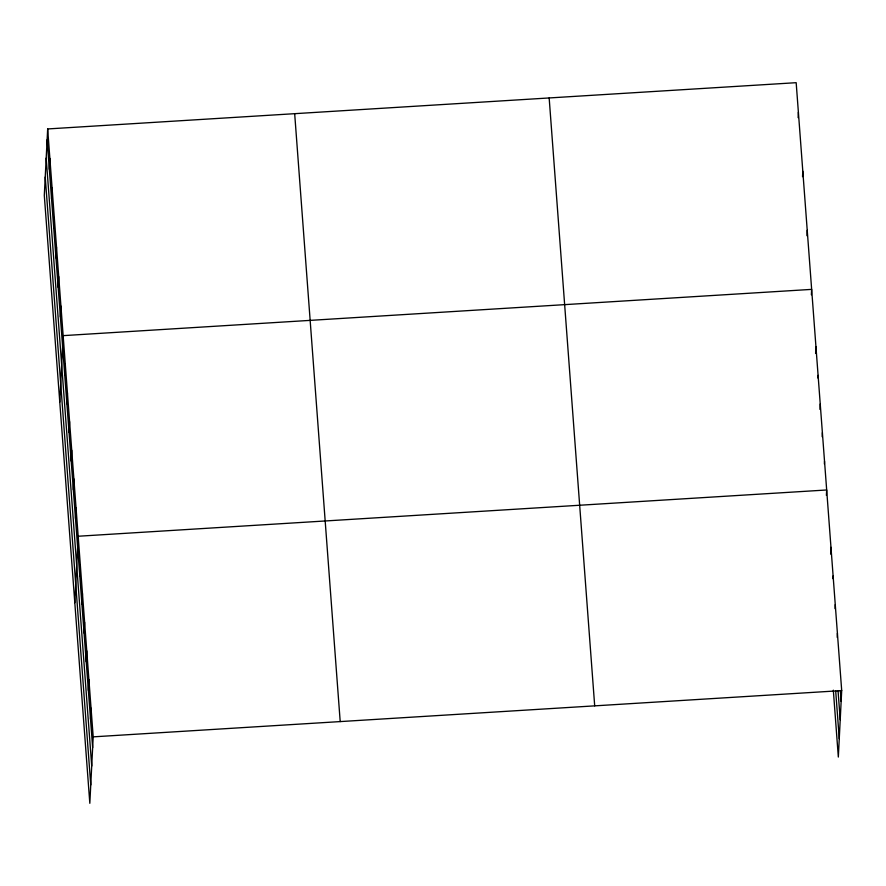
<?xml version="1.0" encoding="UTF-8"?>
<svg xmlns="http://www.w3.org/2000/svg" width="886" height="886" viewBox="0 0 886 886"><rect width="100%" height="100%" fill="white"/><g stroke="black" fill="none" stroke-linecap="round" stroke-linejoin="round"><path stroke-width="1.33" d="M47.667 128.946L44.3 195.407L89.829 803.314L93.196 736.853L47.667 128.946L796.171 82.686L841.7 690.593L838.333 757.054L833.327 690.183M49.328 169.304L49.882 158.472M51.543 198.829L52.086 187.998M53.758 228.355L54.301 217.524M55.962 257.881L56.516 247.05M58.177 287.407L58.72 276.576M60.392 316.944L60.935 306.113M59.783 402.089L63.15 335.639L811.642 289.379L811.377 294.794M64.744 375.121L65.298 364.29M66.893 403.783L67.436 392.952M69.042 432.446L69.584 421.614M71.19 461.097L71.733 450.265M73.328 489.759L73.881 478.927M75.476 518.421L76.03 507.589M74.812 602.702L78.178 536.24L826.671 489.98L826.394 495.396M79.773 575.734L80.316 564.903M81.922 604.396L82.464 593.565M84.07 633.047L84.613 622.216M86.208 661.709L86.762 650.878M88.356 690.371L88.91 679.54M90.505 719.022L91.059 708.191M798.109 117.628L798.375 112.212M802.528 176.679L802.805 171.264M806.947 235.742L807.224 230.327M815.596 353.459L815.94 346.692M817.955 378.056L818.088 375.354M819.96 409.421L820.237 404.005M822.175 436.732L822.385 432.667M824.39 464.031L824.523 461.329M830.625 554.071L830.968 547.304M832.973 578.669L833.117 575.955M835.055 608.682L835.265 604.617M837.204 637.344L837.403 633.28M93.196 736.853L841.7 690.593M840.338 690.504L841.146 701.424M838.078 691.124L840.216 719.786M835.686 690.936L839.263 738.691M549.165 97.958L594.694 705.854M294.673 113.685L340.202 721.592M47.113 139.778L92.653 747.684M46.183 158.14L91.723 766.047M45.23 177.045L90.76 784.952"/></g></svg>
